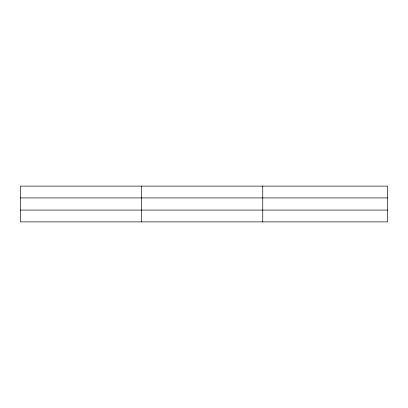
<?xml version="1.0" encoding="UTF-8"?>
<svg xmlns="http://www.w3.org/2000/svg" width="408" height="408" viewBox="0 0 408 408"><rect width="100%" height="100%" fill="white"/><g stroke="black" fill="none" stroke-linecap="round" stroke-linejoin="round"><path stroke-width="0.61" d="M141.576 186.114L141.576 221.886M262.752 186.114L262.752 221.886M387.6 197.921L387.6 186.114L20.4 186.114L20.4 221.886L387.6 221.886L387.6 197.921L20.4 197.921M20.4 210.079L387.6 210.079"/></g></svg>
